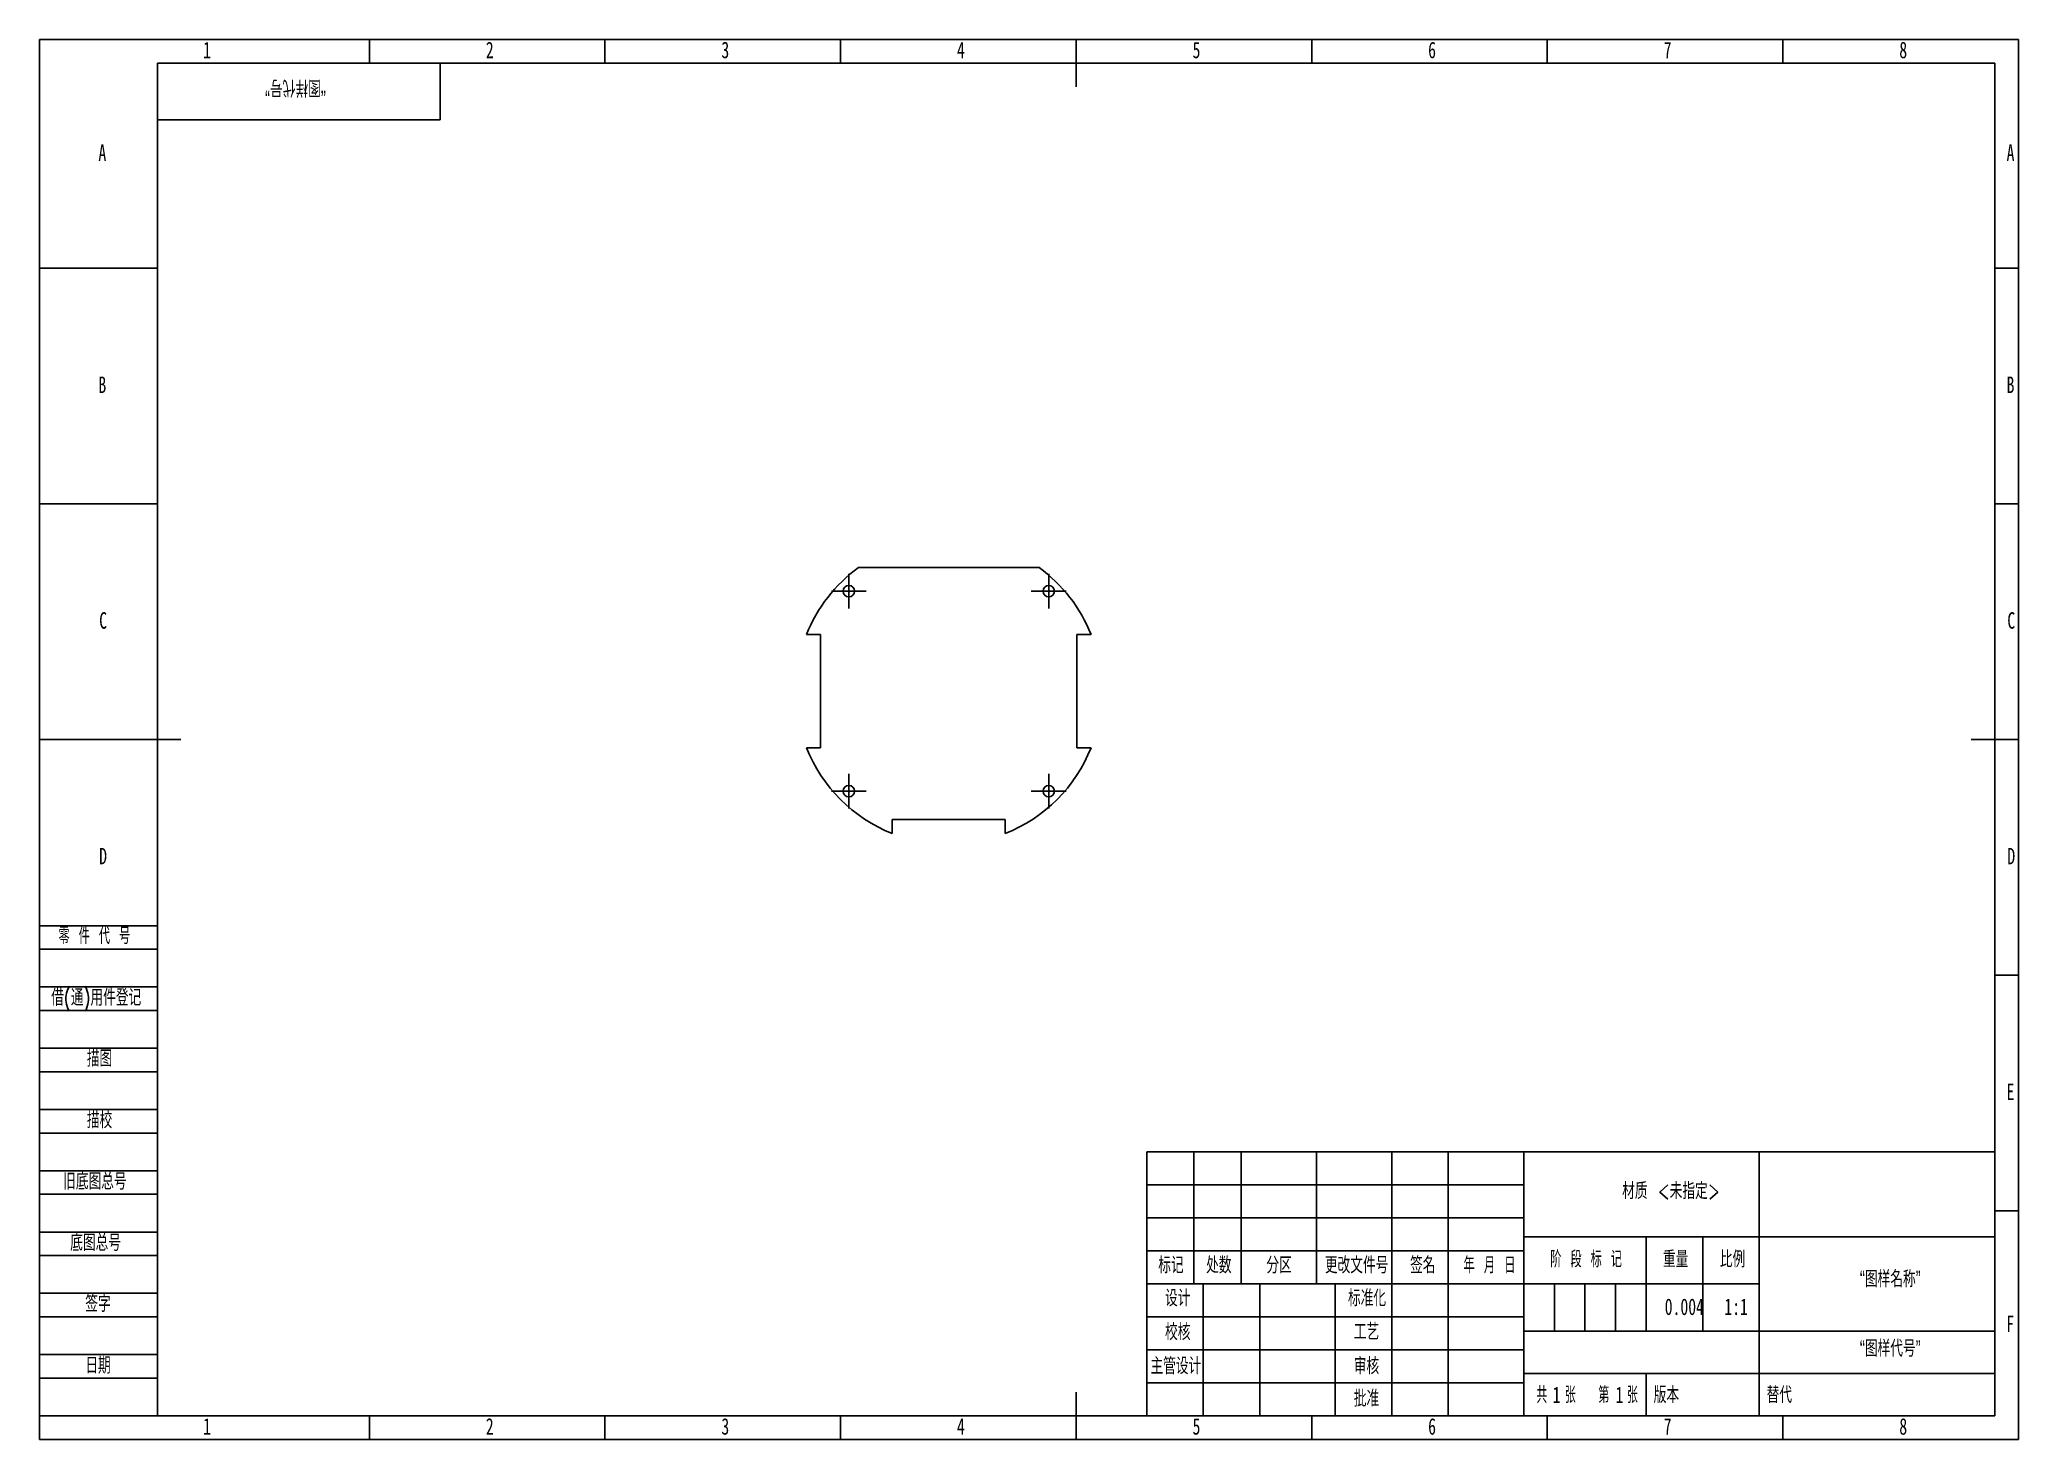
# Model space of a CAD drawing. Header units: millimetres. Extents: x 0 to 420, y 0 to 297.
import ezdxf

# ---------------------------------------------------------------- set-up
doc = ezdxf.new("R2010")
doc.units = ezdxf.units.MM
for name, color, linetype in [('10', 7, 'Continuous'), ('5', 7, 'Continuous'), ('9', 7, 'Continuous'), ('SLD-0', 7, 'Continuous')]:
    doc.layers.add(name, color=color, linetype=linetype)
doc.styles.add('SLDTEXTSTYLE0', font='TXT', dxfattribs={"width": 0.7, "bigfont": 'bigfont'})
doc.styles.add('SLDTEXTSTYLE1', font='TXT', dxfattribs={"width": 0.62, "bigfont": 'bigfont'})
doc.styles.add('SLDTEXTSTYLE2', font='TXT', dxfattribs={"width": 0.614286, "bigfont": 'bigfont'})
doc.styles.add('SLDTEXTSTYLE3', font='TXT', dxfattribs={"width": 0.6, "bigfont": 'bigfont'})
doc.styles.add('SLDTEXTSTYLE4', font='TXT', dxfattribs={"width": 0.7})

# ---------------------------------------------------------------- blocks, each defined once
blk = doc.blocks.new('SW_CENTERMARKSYMBOL_0')
at = {"layer": '10', "color": 0}
for p, q in [((-2.5, 0), (-3.7, 0)), ((0, 0), (-2.5, 0)), ((0, 2.5), (0, 3.7)), ((0, 0), (0, 2.5)), ((0, 0), (0, -2.5)), ((0, 0), (2.5, 0)), ((2.5, 0), (3.7, 0)), ((0, -2.5), (0, -3.7))]:
    blk.add_line(p, q, dxfattribs=at)
blk = doc.blocks.new('SW_CENTERMARKSYMBOL_1')
at = {"layer": '10', "color": 0}
for p, q in [((-2.5, 0), (-3.7, 0)), ((0, 0), (-2.5, 0)), ((0, 2.5), (0, 3.7)), ((0, 0), (0, 2.5)), ((0, 0), (0, -2.5)), ((0, 0), (2.5, 0)), ((2.5, 0), (3.7, 0)), ((0, -2.5), (0, -3.7))]:
    blk.add_line(p, q, dxfattribs=at)
blk = doc.blocks.new('SW_CENTERMARKSYMBOL_2')
at = {"layer": '10', "color": 0}
for p, q in [((-2.5, 0), (-3.7, 0)), ((0, 0), (-2.5, 0)), ((0, 2.5), (0, 3.7)), ((0, 0), (0, 2.5)), ((0, 0), (0, -2.5)), ((0, 0), (2.5, 0)), ((2.5, 0), (3.7, 0)), ((0, -2.5), (0, -3.7))]:
    blk.add_line(p, q, dxfattribs=at)
blk = doc.blocks.new('SW_CENTERMARKSYMBOL_3')
at = {"layer": '10', "color": 0}
for p, q in [((-2.5, 0), (-3.7, 0)), ((0, 0), (-2.5, 0)), ((0, 2.5), (0, 3.7)), ((0, 0), (0, 2.5)), ((0, 0), (0, -2.5)), ((0, 0), (2.5, 0)), ((2.5, 0), (3.7, 0)), ((0, -2.5), (0, -3.7))]:
    blk.add_line(p, q, dxfattribs=at)

msp = doc.modelspace()

# ---------------------------------------------------------------- linework, layer by layer
at = {"color": 7, "linetype": 'Continuous', "lineweight": 25}
for p, q in [((173.81, 185), (212.13, 185)), ((165.77, 170.75), (162.77, 170.75)), ((165.77, 146.75), (165.77, 170.75)), ((223.17, 170.75), (220.17, 170.75)), ((220.17, 170.75), (220.17, 146.75)), ((162.77, 146.75), (165.77, 146.75)), ((220.17, 146.75), (223.17, 146.75)), ((204.97, 131.55), (180.97, 131.55)), ((180.97, 131.55), (180.97, 128.55)), ((204.97, 128.55), (204.97, 131.55))]:
    msp.add_line(p, q, dxfattribs=at)
for centre in [(171.76, 179.97), (214.18, 179.97), (171.76, 137.54), (214.18, 137.54)]:
    msp.add_circle(centre, 1.2, dxfattribs=at)
for start, end in [(126.1289, 158.3318), (21.6682, 53.8711), (201.6682, 248.3318), (291.6682, 338.3318)]:
    msp.add_arc((192.97, 158.75), 32.5, start, end, dxfattribs=at)
at = {"layer": '10', "color": 7}
for p, q in [((0, 109), (25, 109)), ((0, 104), (25, 104)), ((0, 96), (25, 96)), ((0, 91), (25, 91)), ((0, 83), (25, 83)), ((0, 78), (25, 78)), ((0, 70), (25, 70)), ((0, 65), (25, 65)), ((0, 57), (25, 57)), ((0, 52), (25, 52)), ((235, 54), (315, 54)), ((235, 47), (315, 47)), ((0, 44), (25, 44)), ((0, 39), (25, 39)), ((0, 31), (25, 31)), ((0, 26), (25, 26)), ((0, 18), (25, 18)), ((0, 13), (25, 13))]:
    msp.add_line(p, q, dxfattribs=at)
at = {"layer": '10', "color": 7, "lineweight": 25}
for p, q in [((245, 61), (245, 33)), ((255, 61), (255, 33)), ((271, 61), (271, 33)), ((287, 61), (287, 5)), ((299, 61), (299, 5)), ((315, 61), (315, 5)), ((365, 61), (365, 33)), ((315, 43), (415, 43)), ((340.99, 43), (340.99, 23)), ((353, 43), (353, 23)), ((235, 40), (315, 40)), ((235, 33), (365, 33)), ((247, 33), (247, 5)), ((259, 33), (259, 5)), ((275, 33), (275, 5)), ((365, 33), (365, 5)), ((235, 26), (315, 26)), ((315, 23), (415, 23)), ((235, 19), (315, 19)), ((315, 14), (415, 14)), ((235, 12), (315, 12))]:
    msp.add_line(p, q, dxfattribs=at)
at = {"layer": '5'}
for p, q in [((70, 297), (70, 292)), ((120, 297), (120, 292)), ((170, 297), (170, 292)), ((270, 297), (270, 292)), ((320, 297), (320, 292)), ((370, 297), (370, 292)), ((0, 248.5), (25, 248.5)), ((420, 248.5), (415, 248.5)), ((0, 198.5), (25, 198.5)), ((420, 198.5), (415, 198.5)), ((420, 98.5), (415, 98.5)), ((420, 48.5), (415, 48.5)), ((70, 0), (70, 5)), ((120, 0), (120, 5)), ((170, 0), (170, 5)), ((270, 0), (270, 5)), ((320, 0), (320, 5)), ((370, 0), (370, 5))]:
    msp.add_line(p, q, dxfattribs=at)
at = {"layer": '5', "lineweight": 25}
for p, q in [((220, 297), (220, 287)), ((0, 148.5), (30, 148.5)), ((420, 148.5), (410, 148.5)), ((220, 0), (220, 10))]:
    msp.add_line(p, q, dxfattribs=at)
at = {"layer": '5', "color": 7, "lineweight": 25}
for p, q in [((415, 292), (25, 292)), ((25, 292), (25, 5)), ((85, 280), (85, 292)), ((415, 5), (415, 292)), ((25, 280), (85, 280)), ((235, 61), (415, 61)), ((235, 61), (235, 5)), ((0, 5), (415, 5))]:
    msp.add_line(p, q, dxfattribs=at)
at = {"layer": '9', "color": 7}
for p, q in [((420, 297), (0, 297)), ((0, 297), (0, 0)), ((420, 148.5), (420, 297)), ((420, 0), (420, 148.5)), ((0, 0), (420, 0))]:
    msp.add_line(p, q, dxfattribs=at)
at = {"layer": 'SLD-0'}
for p, q in [((321.5, 33), (321.5, 23)), ((328, 33), (328, 23)), ((334.5, 33), (334.5, 23))]:
    msp.add_line(p, q, dxfattribs=at)
at = {"layer": 'SLD-0', "lineweight": 25}
msp.add_line((340.99, 14), (340.99, 5), dxfattribs=at)

# ---------------------------------------------------------------- block references
at = {"layer": '10'}
for name, p in [('SW_CENTERMARKSYMBOL_3', (171.76, 179.97)), ('SW_CENTERMARKSYMBOL_0', (214.18, 179.97)), ('SW_CENTERMARKSYMBOL_2', (171.76, 137.54)), ('SW_CENTERMARKSYMBOL_1', (214.18, 137.54))]:
    msp.add_blockref(name, p, dxfattribs=at)

# ---------------------------------------------------------------- texts
at = {"layer": '10', "char_height": 3.5}
for s, insert, attachment_point, style in [('1', (35.54, 296.55), 2, 'SLDTEXTSTYLE4'), ('2', (95.54, 296.55), 2, 'SLDTEXTSTYLE4'), ('3', (145.54, 296.55), 2, 'SLDTEXTSTYLE4'), ('4', (195.54, 296.55), 2, 'SLDTEXTSTYLE4'), ('5', (245.54, 296.55), 2, 'SLDTEXTSTYLE4'), ('6', (295.55, 296.55), 2, 'SLDTEXTSTYLE4'), ('7', (345.55, 296.55), 2, 'SLDTEXTSTYLE4'), ('8', (395.55, 296.55), 2, 'SLDTEXTSTYLE4'), ('A', (13.32, 274.76), 2, 'SLDTEXTSTYLE4'), ('A', (418.32, 274.76), 2, 'SLDTEXTSTYLE4'), ('B', (13.32, 225.51), 2, 'SLDTEXTSTYLE4'), ('B', (418.32, 225.51), 2, 'SLDTEXTSTYLE4'), ('C', (13.48, 175.51), 2, 'SLDTEXTSTYLE4'), ('C', (418.48, 175.51), 2, 'SLDTEXTSTYLE4'), ('D', (13.48, 125.51), 2, 'SLDTEXTSTYLE4'), ('D', (418.48, 125.51), 2, 'SLDTEXTSTYLE4'), ('E', (418.32, 75.51), 2, 'SLDTEXTSTYLE4'), ('材质 <未指定>', (346.24, 54.48), 2, 'SLDTEXTSTYLE0'), ('“图样名称”', (392.8, 35.79), 2, 'SLDTEXTSTYLE0'), ('0.004', (349.09, 29.9), 2, 'SLDTEXTSTYLE4'), ('1:1', (360.08, 29.9), 2, 'SLDTEXTSTYLE4'), ('F', (418.28, 26.26), 2, 'SLDTEXTSTYLE4'), ('“图样代号”', (392.8, 21.05), 2, 'SLDTEXTSTYLE0'), ('1', (321.14, 11.2), 1, 'SLDTEXTSTYLE4'), ('1', (334.48, 11.2), 1, 'SLDTEXTSTYLE4'), ('1', (35.54, 4.51), 2, 'SLDTEXTSTYLE4'), ('2', (95.54, 4.51), 2, 'SLDTEXTSTYLE4'), ('3', (145.54, 4.51), 2, 'SLDTEXTSTYLE4'), ('4', (195.54, 4.51), 2, 'SLDTEXTSTYLE4'), ('5', (245.54, 4.51), 2, 'SLDTEXTSTYLE4'), ('6', (295.55, 4.51), 2, 'SLDTEXTSTYLE4'), ('7', (345.55, 4.51), 2, 'SLDTEXTSTYLE4'), ('8', (395.55, 4.51), 2, 'SLDTEXTSTYLE4')]:
    msp.add_mtext(s, dxfattribs=dict(at, insert=insert, attachment_point=attachment_point, style=style))
at = {"layer": '10', "color": 7, "char_height": 3.5}
for s, insert, attachment_point, style in [('零 件 代 号', (4.02, 108.59), 1, 'SLDTEXTSTYLE2'), ('借(通)用件登记', (2.47, 95.5), 1, 'SLDTEXTSTYLE0'), ('描图', (12.72, 82.55), 2, 'SLDTEXTSTYLE0'), ('描校', (12.72, 69.52), 2, 'SLDTEXTSTYLE0'), ('旧底图总号', (5, 56.49), 1, 'SLDTEXTSTYLE0'), ('底图总号', (6.5, 43.49), 1, 'SLDTEXTSTYLE0'), ('标记', (240.13, 38.72), 2, 'SLDTEXTSTYLE0'), ('处数', (250.3, 38.72), 2, 'SLDTEXTSTYLE0'), ('分区', (263.07, 38.72), 2, 'SLDTEXTSTYLE0'), ('更改文件号', (279.54, 38.72), 2, 'SLDTEXTSTYLE0'), ('签名', (293.58, 38.72), 2, 'SLDTEXTSTYLE0'), ('年 月 日', (307.74, 38.72), 2, 'SLDTEXTSTYLE1'), ('阶 段 标 记', (328.24, 39.99), 2, 'SLDTEXTSTYLE2'), ('重量', (347.24, 39.99), 2, 'SLDTEXTSTYLE0'), ('比例', (359.33, 39.99), 2, 'SLDTEXTSTYLE0'), ('签字', (12.4, 30.54), 2, 'SLDTEXTSTYLE0'), ('设计', (241.57, 31.73), 2, 'SLDTEXTSTYLE0'), ('标准化', (281.74, 31.73), 2, 'SLDTEXTSTYLE0'), ('校核', (241.57, 24.56), 2, 'SLDTEXTSTYLE0'), ('工艺', (281.63, 24.6), 2, 'SLDTEXTSTYLE0'), ('日期', (12.4, 17.44), 2, 'SLDTEXTSTYLE0'), ('主管设计', (241.17, 17.33), 2, 'SLDTEXTSTYLE0'), ('审核', (281.63, 17.33), 2, 'SLDTEXTSTYLE0'), ('批准', (281.63, 10.44), 2, 'SLDTEXTSTYLE0'), ('共  张', (321.87, 11.2), 2, 'SLDTEXTSTYLE3'), ('第  张', (335.04, 11.2), 2, 'SLDTEXTSTYLE3'), ('版本', (345.28, 11.2), 2, 'SLDTEXTSTYLE0')]:
    msp.add_mtext(s, dxfattribs=dict(at, insert=insert, attachment_point=attachment_point, style=style))
at = {"layer": 'SLD-0', "insert": (54.31, 285.02), "char_height": 3.5, "attachment_point": 2, "rotation": 180, "style": 'SLDTEXTSTYLE0'}
msp.add_mtext('“图样代号”', dxfattribs=at)
at = {"layer": 'SLD-0', "insert": (366.56, 11.2), "char_height": 3.5, "attachment_point": 1, "style": 'SLDTEXTSTYLE0'}
msp.add_mtext('替代', dxfattribs=at)

doc.saveas('drawing.dxf')
